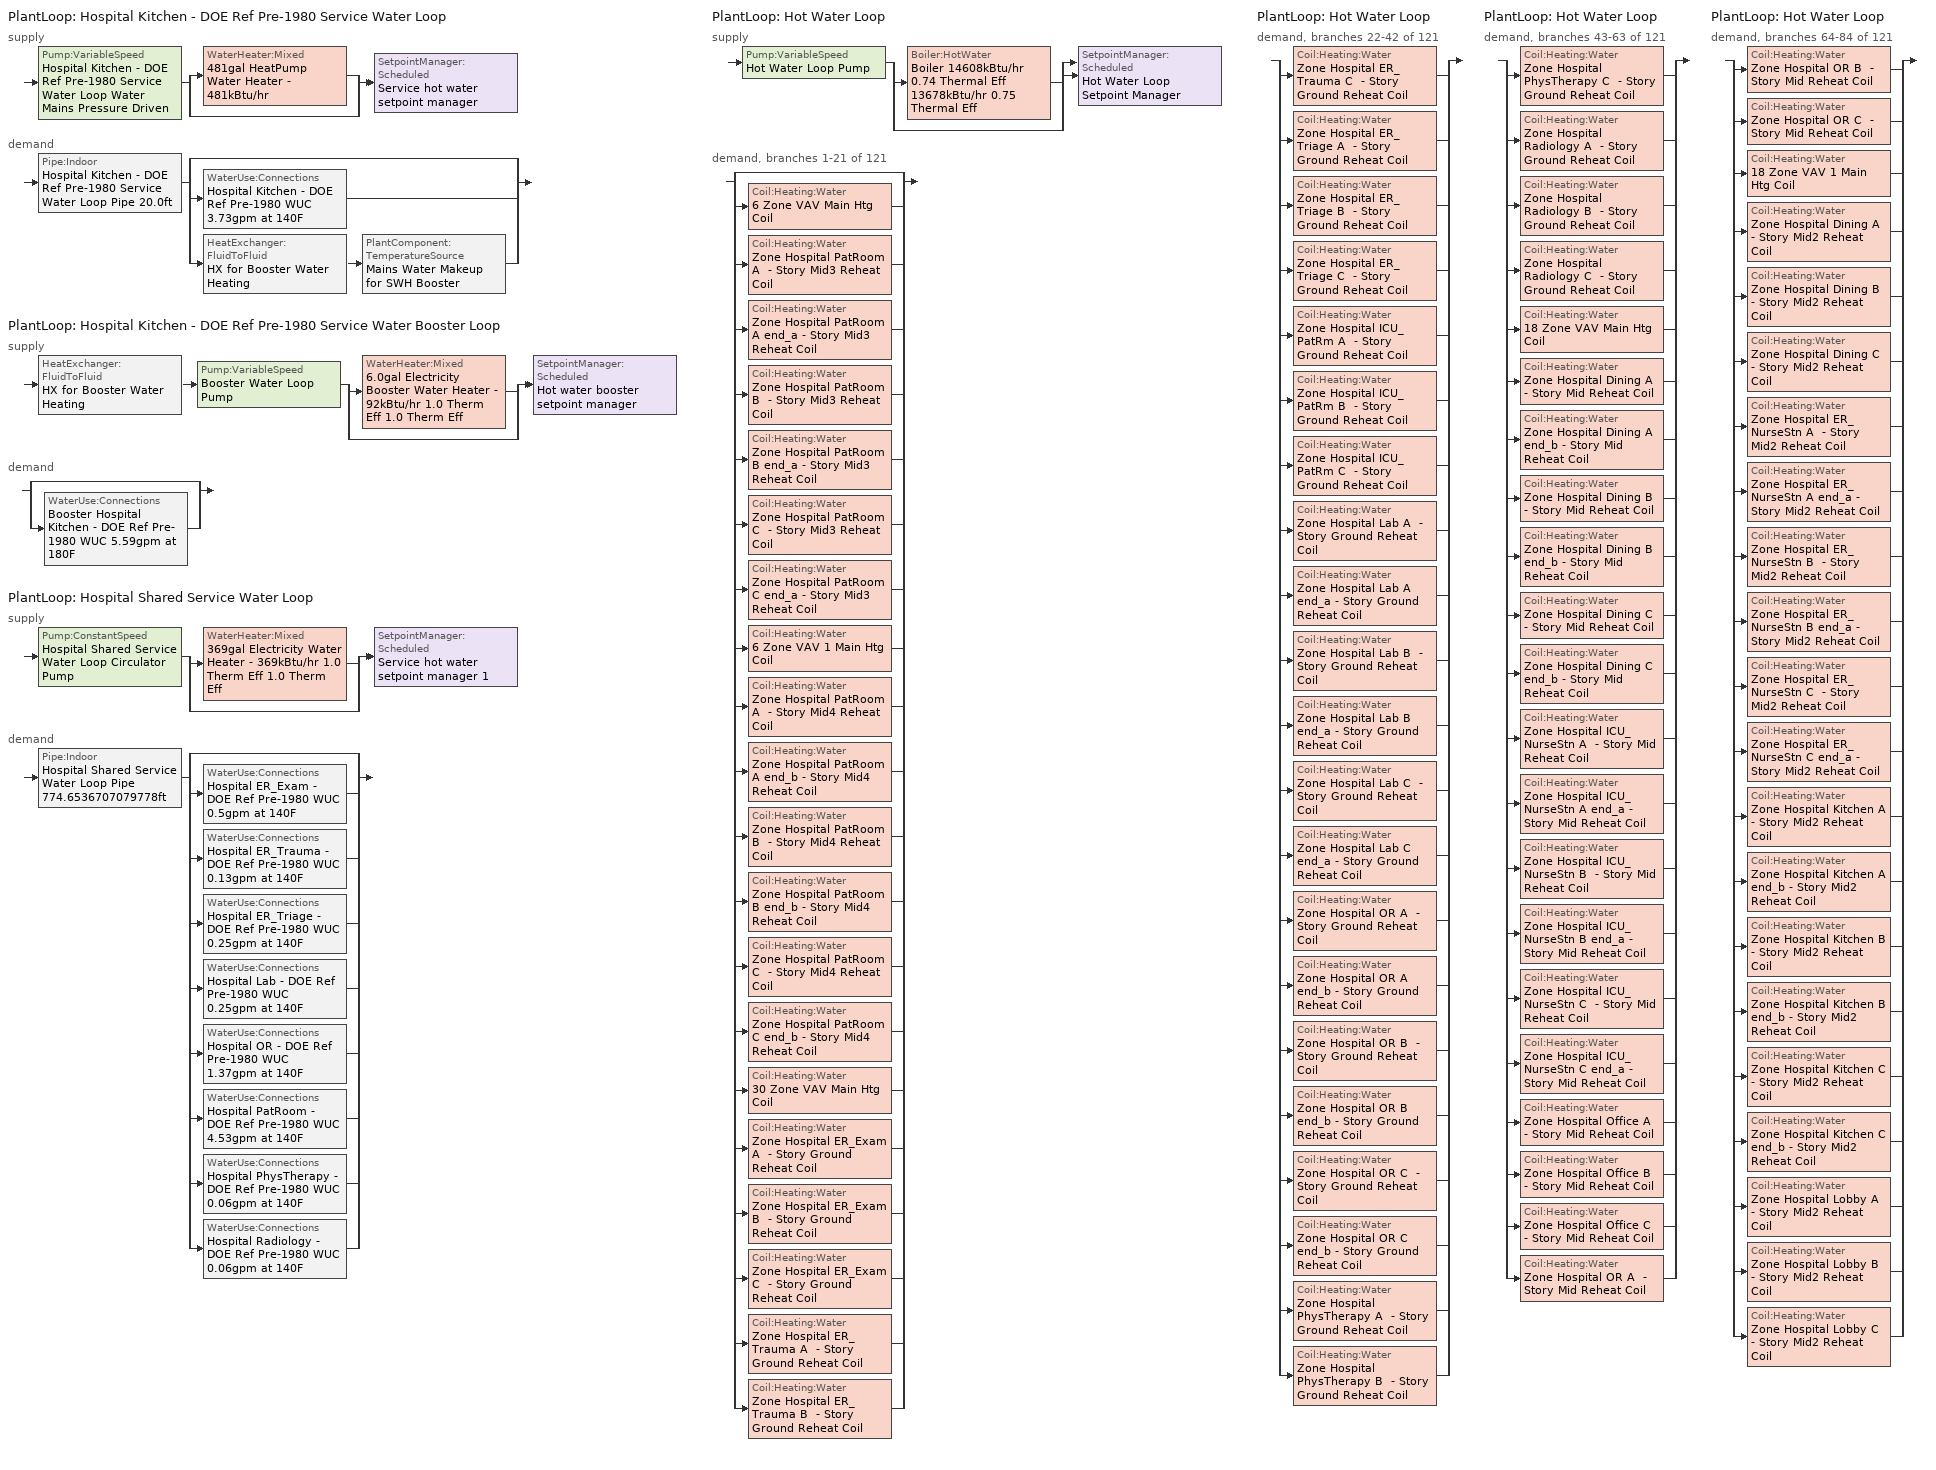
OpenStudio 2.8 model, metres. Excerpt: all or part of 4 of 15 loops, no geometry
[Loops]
PlantLoop 'Hospital Kitchen - DOE Ref Pre-1980 Service Water Loop'
 supply: Pump:VariableSpeed 'Hospital Kitchen - DOE Ref Pre-1980 Service Water Loop Water Mains Pressure Driven' > split
  | WaterHeater:Mixed '481gal HeatPump Water Heater - 481kBtu/hr'
  | bypass
  join > SetpointManager:Scheduled 'Service hot water setpoint manager'
 demand: Pipe:Indoor 'Hospital Kitchen - DOE Ref Pre-1980 Service Water Loop Pipe 20.0ft' > split
  | bypass
  | WaterUse:Connections 'Hospital Kitchen - DOE Ref Pre-1980 WUC 3.73gpm at 140F'
  | HeatExchanger:FluidToFluid 'HX for Booster Water Heating' > PlantComponent:TemperatureSource 'Mains Water Makeup for SWH Booster'
PlantLoop 'Hospital Kitchen - DOE Ref Pre-1980 Service Water Booster Loop'
 supply: HeatExchanger:FluidToFluid 'HX for Booster Water Heating' > Pump:VariableSpeed 'Booster Water Loop Pump' > split
  | WaterHeater:Mixed '6.0gal Electricity Booster Water Heater - 92kBtu/hr 1.0 Therm Eff 1.0 Therm Eff'
  | bypass
  join > SetpointManager:Scheduled 'Hot water booster setpoint manager'
 demand: split
  | bypass
  | WaterUse:Connections 'Booster Hospital Kitchen - DOE Ref Pre-1980 WUC 5.59gpm at 180F'
PlantLoop 'Hospital Shared Service Water Loop'
 supply: Pump:ConstantSpeed 'Hospital Shared Service Water Loop Circulator Pump' > split
  | WaterHeater:Mixed '369gal Electricity Water Heater - 369kBtu/hr 1.0 Therm Eff 1.0 Therm Eff'
  | bypass
  join > SetpointManager:Scheduled 'Service hot water setpoint manager 1'
 demand: Pipe:Indoor 'Hospital Shared Service Water Loop Pipe 774.6536707079778ft' > split
  | bypass
  | WaterUse:Connections 'Hospital ER_Exam - DOE Ref Pre-1980 WUC 0.5gpm at 140F'
  | WaterUse:Connections 'Hospital ER_Trauma - DOE Ref Pre-1980 WUC 0.13gpm at 140F'
  | WaterUse:Connections 'Hospital ER_Triage - DOE Ref Pre-1980 WUC 0.25gpm at 140F'
  | WaterUse:Connections 'Hospital Lab - DOE Ref Pre-1980 WUC 0.25gpm at 140F'
  | WaterUse:Connections 'Hospital OR - DOE Ref Pre-1980 WUC 1.37gpm at 140F'
  | WaterUse:Connections 'Hospital PatRoom - DOE Ref Pre-1980 WUC 4.53gpm at 140F'
  | WaterUse:Connections 'Hospital PhysTherapy - DOE Ref Pre-1980 WUC 0.06gpm at 140F'
  | WaterUse:Connections 'Hospital Radiology - DOE Ref Pre-1980 WUC 0.06gpm at 140F'
PlantLoop 'Hot Water Loop'
 supply: Pump:VariableSpeed 'Hot Water Loop Pump' > split
  | Boiler:HotWater 'Boiler 14608kBtu/hr 0.74 Thermal Eff 13678kBtu/hr 0.75 Thermal Eff'
  | bypass
  join > SetpointManager:Scheduled 'Hot Water Loop Setpoint Manager'
 demand, branches 1-21 of 121: split
  | bypass
  | Coil:Heating:Water '6 Zone VAV Main Htg Coil'
  | Coil:Heating:Water 'Zone Hospital PatRoom A  - Story Mid3 Reheat Coil'
  | Coil:Heating:Water 'Zone Hospital PatRoom A end_a - Story Mid3 Reheat Coil'
  | Coil:Heating:Water 'Zone Hospital PatRoom B  - Story Mid3 Reheat Coil'
  | Coil:Heating:Water 'Zone Hospital PatRoom B end_a - Story Mid3 Reheat Coil'
  | Coil:Heating:Water 'Zone Hospital PatRoom C  - Story Mid3 Reheat Coil'
  | Coil:Heating:Water 'Zone Hospital PatRoom C end_a - Story Mid3 Reheat Coil'
  | Coil:Heating:Water '6 Zone VAV 1 Main Htg Coil'
  | Coil:Heating:Water 'Zone Hospital PatRoom A  - Story Mid4 Reheat Coil'
  | Coil:Heating:Water 'Zone Hospital PatRoom A end_b - Story Mid4 Reheat Coil'
  | Coil:Heating:Water 'Zone Hospital PatRoom B  - Story Mid4 Reheat Coil'
  | Coil:Heating:Water 'Zone Hospital PatRoom B end_b - Story Mid4 Reheat Coil'
  | Coil:Heating:Water 'Zone Hospital PatRoom C  - Story Mid4 Reheat Coil'
  | Coil:Heating:Water 'Zone Hospital PatRoom C end_b - Story Mid4 Reheat Coil'
  | Coil:Heating:Water '30 Zone VAV Main Htg Coil'
  | Coil:Heating:Water 'Zone Hospital ER_Exam A  - Story Ground Reheat Coil'
  | Coil:Heating:Water 'Zone Hospital ER_Exam B  - Story Ground Reheat Coil'
  | Coil:Heating:Water 'Zone Hospital ER_Exam C  - Story Ground Reheat Coil'
  | Coil:Heating:Water 'Zone Hospital ER_Trauma A  - Story Ground Reheat Coil'
  | Coil:Heating:Water 'Zone Hospital ER_Trauma B  - Story Ground Reheat Coil'
PlantLoop 'Hot Water Loop'
 demand, branches 22-42 of 121: split
  | Coil:Heating:Water 'Zone Hospital ER_Trauma C  - Story Ground Reheat Coil'
  | Coil:Heating:Water 'Zone Hospital ER_Triage A  - Story Ground Reheat Coil'
  | Coil:Heating:Water 'Zone Hospital ER_Triage B  - Story Ground Reheat Coil'
  | Coil:Heating:Water 'Zone Hospital ER_Triage C  - Story Ground Reheat Coil'
  | Coil:Heating:Water 'Zone Hospital ICU_PatRm A  - Story Ground Reheat Coil'
  | Coil:Heating:Water 'Zone Hospital ICU_PatRm B  - Story Ground Reheat Coil'
  | Coil:Heating:Water 'Zone Hospital ICU_PatRm C  - Story Ground Reheat Coil'
  | Coil:Heating:Water 'Zone Hospital Lab A  - Story Ground Reheat Coil'
  | Coil:Heating:Water 'Zone Hospital Lab A end_a - Story Ground Reheat Coil'
  | Coil:Heating:Water 'Zone Hospital Lab B  - Story Ground Reheat Coil'
  | Coil:Heating:Water 'Zone Hospital Lab B end_a - Story Ground Reheat Coil'
  | Coil:Heating:Water 'Zone Hospital Lab C  - Story Ground Reheat Coil'
  | Coil:Heating:Water 'Zone Hospital Lab C end_a - Story Ground Reheat Coil'
  | Coil:Heating:Water 'Zone Hospital OR A  - Story Ground Reheat Coil'
  | Coil:Heating:Water 'Zone Hospital OR A end_b - Story Ground Reheat Coil'
  | Coil:Heating:Water 'Zone Hospital OR B  - Story Ground Reheat Coil'
  | Coil:Heating:Water 'Zone Hospital OR B end_b - Story Ground Reheat Coil'
  | Coil:Heating:Water 'Zone Hospital OR C  - Story Ground Reheat Coil'
  | Coil:Heating:Water 'Zone Hospital OR C end_b - Story Ground Reheat Coil'
  | Coil:Heating:Water 'Zone Hospital PhysTherapy A  - Story Ground Reheat Coil'
  | Coil:Heating:Water 'Zone Hospital PhysTherapy B  - Story Ground Reheat Coil'
PlantLoop 'Hot Water Loop'
 demand, branches 43-63 of 121: split
  | Coil:Heating:Water 'Zone Hospital PhysTherapy C  - Story Ground Reheat Coil'
  | Coil:Heating:Water 'Zone Hospital Radiology A  - Story Ground Reheat Coil'
  | Coil:Heating:Water 'Zone Hospital Radiology B  - Story Ground Reheat Coil'
  | Coil:Heating:Water 'Zone Hospital Radiology C  - Story Ground Reheat Coil'
  | Coil:Heating:Water '18 Zone VAV Main Htg Coil'
  | Coil:Heating:Water 'Zone Hospital Dining A  - Story Mid Reheat Coil'
  | Coil:Heating:Water 'Zone Hospital Dining A end_b - Story Mid Reheat Coil'
  | Coil:Heating:Water 'Zone Hospital Dining B  - Story Mid Reheat Coil'
  | Coil:Heating:Water 'Zone Hospital Dining B end_b - Story Mid Reheat Coil'
  | Coil:Heating:Water 'Zone Hospital Dining C  - Story Mid Reheat Coil'
  | Coil:Heating:Water 'Zone Hospital Dining C end_b - Story Mid Reheat Coil'
  | Coil:Heating:Water 'Zone Hospital ICU_NurseStn A  - Story Mid Reheat Coil'
  | Coil:Heating:Water 'Zone Hospital ICU_NurseStn A end_a - Story Mid Reheat Coil'
  | Coil:Heating:Water 'Zone Hospital ICU_NurseStn B  - Story Mid Reheat Coil'
  | Coil:Heating:Water 'Zone Hospital ICU_NurseStn B end_a - Story Mid Reheat Coil'
  | Coil:Heating:Water 'Zone Hospital ICU_NurseStn C  - Story Mid Reheat Coil'
  | Coil:Heating:Water 'Zone Hospital ICU_NurseStn C end_a - Story Mid Reheat Coil'
  | Coil:Heating:Water 'Zone Hospital Office A  - Story Mid Reheat Coil'
  | Coil:Heating:Water 'Zone Hospital Office B  - Story Mid Reheat Coil'
  | Coil:Heating:Water 'Zone Hospital Office C  - Story Mid Reheat Coil'
  | Coil:Heating:Water 'Zone Hospital OR A  - Story Mid Reheat Coil'
PlantLoop 'Hot Water Loop'
 demand, branches 64-84 of 121: split
  | Coil:Heating:Water 'Zone Hospital OR B  - Story Mid Reheat Coil'
  | Coil:Heating:Water 'Zone Hospital OR C  - Story Mid Reheat Coil'
  | Coil:Heating:Water '18 Zone VAV 1 Main Htg Coil'
  | Coil:Heating:Water 'Zone Hospital Dining A  - Story Mid2 Reheat Coil'
  | Coil:Heating:Water 'Zone Hospital Dining B  - Story Mid2 Reheat Coil'
  | Coil:Heating:Water 'Zone Hospital Dining C  - Story Mid2 Reheat Coil'
  | Coil:Heating:Water 'Zone Hospital ER_NurseStn A  - Story Mid2 Reheat Coil'
  | Coil:Heating:Water 'Zone Hospital ER_NurseStn A end_a - Story Mid2 Reheat Coil'
  | Coil:Heating:Water 'Zone Hospital ER_NurseStn B  - Story Mid2 Reheat Coil'
  | Coil:Heating:Water 'Zone Hospital ER_NurseStn B end_a - Story Mid2 Reheat Coil'
  | Coil:Heating:Water 'Zone Hospital ER_NurseStn C  - Story Mid2 Reheat Coil'
  | Coil:Heating:Water 'Zone Hospital ER_NurseStn C end_a - Story Mid2 Reheat Coil'
  | Coil:Heating:Water 'Zone Hospital Kitchen A  - Story Mid2 Reheat Coil'
  | Coil:Heating:Water 'Zone Hospital Kitchen A end_b - Story Mid2 Reheat Coil'
  | Coil:Heating:Water 'Zone Hospital Kitchen B  - Story Mid2 Reheat Coil'
  | Coil:Heating:Water 'Zone Hospital Kitchen B end_b - Story Mid2 Reheat Coil'
  | Coil:Heating:Water 'Zone Hospital Kitchen C  - Story Mid2 Reheat Coil'
  | Coil:Heating:Water 'Zone Hospital Kitchen C end_b - Story Mid2 Reheat Coil'
  | Coil:Heating:Water 'Zone Hospital Lobby A  - Story Mid2 Reheat Coil'
  | Coil:Heating:Water 'Zone Hospital Lobby B  - Story Mid2 Reheat Coil'
  | Coil:Heating:Water 'Zone Hospital Lobby C  - Story Mid2 Reheat Coil'
[Construction]
Uninsulated copper pipe 0.75in type L: Copper pipe 0.75in type L
Uninsulated copper pipe 0.75in type L 1: Copper pipe 0.75in type L 1
[Material] Roughness=Smooth; Thickness {m}=0.001143; Conductivity {W/m-K}=386; Density {kg/m3}=8906.27; Specific Heat {J/kg-K}=385.1856; Thermal Absorptance=0.9; Solar Absorptance=0.7; Visible Absorptance=0.7
Copper pipe 0.75in type L; Copper pipe 0.75in type L 1
[WaterUse:Connections]
Name | Water Use Equipment Name 1
Hospital ER_Exam - DOE Ref Pre-1980 WUC 0.5gpm at 140F | Hospital ER_Exam - DOE Ref Pre-1980 Service Water Use 0.5gpm at 140F
Hospital ER_Trauma - DOE Ref Pre-1980 WUC 0.13gpm at 140F | Hospital ER_Trauma - DOE Ref Pre-1980 Service Water Use 0.13gpm at 140F
Hospital ER_Triage - DOE Ref Pre-1980 WUC 0.25gpm at 140F | Hospital ER_Triage - DOE Ref Pre-1980 Service Water Use 0.25gpm at 140F
Booster Hospital Kitchen - DOE Ref Pre-1980 WUC 5.59gpm at 180F | Booster Hospital Kitchen - DOE Ref Pre-1980 Service Water Use 5.59gpm at 180F
Hospital Kitchen - DOE Ref Pre-1980 WUC 3.73gpm at 140F | Hospital Kitchen - DOE Ref Pre-1980 Service Water Use 3.73gpm at 140F
Hospital Lab - DOE Ref Pre-1980 WUC 0.25gpm at 140F | Hospital Lab - DOE Ref Pre-1980 Service Water Use 0.25gpm at 140F
Hospital OR - DOE Ref Pre-1980 WUC 1.37gpm at 140F | Hospital OR - DOE Ref Pre-1980 Service Water Use 1.37gpm at 140F
Hospital PatRoom - DOE Ref Pre-1980 WUC 4.53gpm at 140F | Hospital PatRoom - DOE Ref Pre-1980 Service Water Use 4.53gpm at 140F
Hospital PhysTherapy - DOE Ref Pre-1980 WUC 0.06gpm at 140F | Hospital PhysTherapy - DOE Ref Pre-1980 Service Water Use 0.06gpm at 140F
Hospital Radiology - DOE Ref Pre-1980 WUC 0.06gpm at 140F | Hospital Radiology - DOE Ref Pre-1980 Service Water Use 0.06gpm at 140F
[WaterUse:Equipment:Definition] Sensible Fraction Schedule=Fraction Sensible - 0.2; Latent Fraction Schedule=Fraction Latent - 0.05
Name | Peak Flow Rate {m3/s} | Target Temperature Schedule
Hospital ER_Exam - DOE Ref Pre-1980 Service Water Use Def 0.5gpm | 3.12309e-05 | Mixed Water At Faucet Temp - 140F
Hospital ER_Trauma - DOE Ref Pre-1980 Service Water Use Def 0.13gpm | 7.88659e-06 | Mixed Water At Faucet Temp - 140F 1
Hospital ER_Triage - DOE Ref Pre-1980 Service Water Use Def 0.25gpm | 1.57732e-05 | Mixed Water At Faucet Temp - 140F 2
Booster Hospital Kitchen - DOE Ref Pre-1980 Service Water Use Def 5.59gpm | 0.000352625 | Mixed Water At Faucet Temp - 180F
Hospital Kitchen - DOE Ref Pre-1980 Service Water Use Def 3.73gpm | 0.000235083 | Mixed Water At Faucet Temp - 140F 3
Hospital Lab - DOE Ref Pre-1980 Service Water Use Def 0.25gpm | 1.56736e-05 | Mixed Water At Faucet Temp - 140F 4
Hospital OR - DOE Ref Pre-1980 Service Water Use Def 1.37gpm | 8.61216e-05 | Mixed Water At Faucet Temp - 140F 5
Hospital PatRoom - DOE Ref Pre-1980 Service Water Use Def 4.53gpm | 0.000285607 | Mixed Water At Faucet Temp - 140F 6
Hospital PhysTherapy - DOE Ref Pre-1980 Service Water Use Def 0.06gpm | 3.88952e-06 | Mixed Water At Faucet Temp - 140F 7
Hospital Radiology - DOE Ref Pre-1980 Service Water Use Def 0.06gpm | 3.91175e-06 | Mixed Water At Faucet Temp - 140F 8
[WaterUse:Equipment]
Name | Water Use Equipment Definition | Flow Rate Fraction Schedule
Hospital ER_Exam - DOE Ref Pre-1980 Service Water Use 0.5gpm at 140F | Hospital ER_Exam - DOE Ref Pre-1980 Service Water Use Def 0.5gpm | Hospital BLDG_SWH_EXTD_SCH
Hospital ER_Trauma - DOE Ref Pre-1980 Service Water Use 0.13gpm at 140F | Hospital ER_Trauma - DOE Ref Pre-1980 Service Water Use Def 0.13gpm | Hospital BLDG_SWH_EXTD_SCH
Hospital ER_Triage - DOE Ref Pre-1980 Service Water Use 0.25gpm at 140F | Hospital ER_Triage - DOE Ref Pre-1980 Service Water Use Def 0.25gpm | Hospital BLDG_SWH_EXTD_SCH
Booster Hospital Kitchen - DOE Ref Pre-1980 Service Water Use 5.59gpm at 180F | Booster Hospital Kitchen - DOE Ref Pre-1980 Service Water Use Def 5.59gpm | Hospital BLDG_SWH_EXTD_SCH
Hospital Kitchen - DOE Ref Pre-1980 Service Water Use 3.73gpm at 140F | Hospital Kitchen - DOE Ref Pre-1980 Service Water Use Def 3.73gpm | Hospital BLDG_SWH_EXTD_SCH
Hospital Lab - DOE Ref Pre-1980 Service Water Use 0.25gpm at 140F | Hospital Lab - DOE Ref Pre-1980 Service Water Use Def 0.25gpm | Hospital BLDG_SWH_SCH
Hospital OR - DOE Ref Pre-1980 Service Water Use 1.37gpm at 140F | Hospital OR - DOE Ref Pre-1980 Service Water Use Def 1.37gpm | Hospital BLDG_SWH_SCH
Hospital PatRoom - DOE Ref Pre-1980 Service Water Use 4.53gpm at 140F | Hospital PatRoom - DOE Ref Pre-1980 Service Water Use Def 4.53gpm | Hospital BLDG_SWH_EXTD_SCH
Hospital PhysTherapy - DOE Ref Pre-1980 Service Water Use 0.06gpm at 140F | Hospital PhysTherapy - DOE Ref Pre-1980 Service Water Use Def 0.06gpm | Hospital BLDG_SWH_SCH
Hospital Radiology - DOE Ref Pre-1980 Service Water Use 0.06gpm at 140F | Hospital Radiology - DOE Ref Pre-1980 Service Water Use Def 0.06gpm | Hospital BLDG_SWH_EXTD_SCH
[PlantLoop] Glycol Concentration=0; Plant Loop Volume {m3}=Autocalculate; Load Distribution Scheme=Optimal
Hospital Kitchen - DOE Ref Pre-1980 Service Water Loop; Hospital Shared Service Water Loop: Maximum Loop Temperature {C}=60; Minimum Loop Temperature {C}=10
Hospital Kitchen - DOE Ref Pre-1980 Service Water Booster Loop: 
Hot Water Loop: Minimum Loop Temperature {C}=10; Fluid Type=Water
[Sizing:Plant] Loop Type=Heating; Sizing Option=NonCoincident; Zone Timesteps in Averaging Window=1; Coincident Sizing Factor Mode=None
Name | Design Loop Exit Temperature {C} | Loop Design Temperature Difference {deltaC}
Hospital Kitchen - DOE Ref Pre-1980 Service Water Loop; Hospital Shared Service Water Loop | 60 | 5
Hospital Kitchen - DOE Ref Pre-1980 Service Water Booster Loop | 82.2222 | 5
Hot Water Loop | 82.2222 | 11.1111
[SetpointManager:Scheduled] Control Variable=Temperature
Name | Schedule | Setpoint Node or NodeList
Service hot water setpoint manager | Service Water Loop Temp - 140F | Hospital Kitchen - DOE Ref Pre-1980 Service Water Loop Supply Outlet Node
Hot water booster setpoint manager | Service Water Booster Temp - 180.00000000000006F | Hospital Kitchen - DOE Ref Pre-1980 Service Water Booster Loop Supply Outlet Node
Service hot water setpoint manager 1 | Service Water Loop Temp - 140F 1 | Hospital Shared Service Water Loop Supply Outlet Node
Hot Water Loop Setpoint Manager | Hot Water Loop Temp - 180F | Hot Water Loop Supply Outlet Node
[Pump:VariableSpeed] Skin Loss Radiative Fraction=0.5; Design Power Sizing Method=PowerPerFlowPerPressure; Design Electric Power per Unit Flow Rate {W/(m3/s)}=348701.1; Design Shaft Power per Unit Flow Rate per Unit Head {W-s/m3-Pa}=1.28205; Design Minimum Flow Rate Fraction=0
Name | Rated Pump Head {Pa} | Motor Efficiency | Pump Control Type | Rated Power Consumption {W} | Minimum Flow Rate {m3/s}
Hospital Kitchen - DOE Ref Pre-1980 Service Water Loop Water Mains Pressure Driven | 0.001 | 0.825 | Continuous
Booster Water Loop Pump | 0 | 1 | Continuous | 0 | 0
Hot Water Loop Pump | 179344 | 0.924 | Intermittent
[WaterHeater:Mixed] Deadband Temperature Difference {deltaC}=2; Heater Control Type=Cycle; Heater Fuel Type=Electricity; Heater Thermal Efficiency=1; Off Cycle Parasitic Fuel Consumption Rate {W}=0; Off Cycle Parasitic Fuel Type=Electricity; On Cycle Parasitic Fuel Consumption Rate {W}=0; On Cycle Parasitic Fuel Type=Electricity; Ambient Temperature Indicator=Schedule; Use Side Effectiveness=1; Source Side Effectiveness=1; Use Side Design Flow Rate {m3/s}=autosize; Source Side Design Flow Rate {m3/s}=autosize; Indirect Water Heating Recovery Time {hr}=1.5; Source Side Flow Control Mode=IndirectHeatPrimarySetpoint
Name | Tank Volume {m3} | Setpoint Temperature Schedule | Maximum Temperature Limit {C} | Heater Maximum Capacity {W} | Part Load Factor Curve | Off Cycle Parasitic Heat Fraction to Tank | Ambient Temperature Schedule | Off Cycle Loss Coefficient to Ambient Temperature {W/K} | On Cycle Loss Coefficient to Ambient Temperature {W/K} | On Cycle Parasitic Heat Fraction to Tank
481gal HeatPump Water Heater - 481kBtu/hr | 1.82166 | Service Water Loop Temp - 140F | 60 | 141035 | HPWH_COP_2.8 | 0.8 | Water Heater Ambient Temp Schedule - 70f | 1.053 | 1.053
6.0gal Electricity Booster Water Heater - 92kBtu/hr 1.0 Therm Eff 1.0 Therm Eff | 0.0227125 | Service Water Booster Temp - 180.00000000000006F | 82.2222 | 27078.8 |  | 0 | Water Heater Ambient Temp Schedule - 70.0 | 1.59362 | 1.59362 | 0
369gal Electricity Water Heater - 369kBtu/hr 1.0 Therm Eff 1.0 Therm Eff | 1.39511 | Service Water Loop Temp - 140F 1 | 60 | 108011 |  | 0 | Water Heater Ambient Temp Schedule - 70f 1 | 5.21437 | 5.21437 | 0
[Pipe:Indoor] Environment Type=Schedule; Pipe Inside Diameter {m}=0.019939
Name | Construction | Ambient Temperature Schedule | Ambient Air Velocity Schedule | Pipe Length {m}
Hospital Kitchen - DOE Ref Pre-1980 Service Water Loop Pipe 20.0ft | Uninsulated copper pipe 0.75in type L | Hospital Kitchen - DOE Ref Pre-1980 Service Water Loop Piping Air Temp - 70F | Hospital Kitchen - DOE Ref Pre-1980 Service Water Loop Piping Air Velocity - 0.67mph | 6.096
Hospital Shared Service Water Loop Pipe 774.6536707079778ft | Uninsulated copper pipe 0.75in type L 1 | Hospital Shared Service Water Loop Piping Air Temp - 70F | Hospital Shared Service Water Loop Piping Air Velocity - 0.67mph | 236.114
[HeatExchanger:FluidToFluid]
HX for Booster Water Heating: Loop Demand Side Design Flow Rate {m3/s}=autosize; Loop Supply Side Design Flow Rate {m3/s}=autosize; Heat Exchange Model Type=Ideal; Heat Exchanger U-Factor Times Area Value {W/K}=autosize; Control Type=UncontrolledOn; Minimum Temperature Difference to Activate Heat Exchanger {deltaC}=0.01; Heat Transfer Metering End Use Type=LoopToLoop; Component Override Cooling Control Temperature Mode=Loop; Sizing Factor=1; Operation Minimum Temperature Limit {C}=0; Operation Maximum Temperature Limit {C}=100
[PlantComponent:TemperatureSource]
Mains Water Makeup for SWH Booster: Design Volume Flow Rate {m3/s}=autosize; Temperature Specification Type=Scheduled; Source Temperature {C}=8; Source Temperature Schedule=Mains Water Temperature
[EnergyManagementSystem:Program]
SYS6ZoneVAV1OptimumStartProg0: IF DaylightSavings==0 && DayOfWeek>1 && Hour==5 && OAT_5<23.9 && OAT_5>1.7; SET SYS6ZoneVAV1ClgSch0 = 29.4; SET SYS6ZoneVAV1HtgSch0 = 15.6; ELSEIF DaylightSavings==0 && DayOfWeek==1 && Hour==7 && OAT_5<23.9 && OAT_5>1.7; SET SYS6ZoneVAV1ClgSch0 = 29.4; SET SYS6ZoneVAV1HtgSch0 = 15.6; ELSEIF DaylightSavings==1 && DayOfWeek>1 && Hour==4 && OAT_5<23.9 && OAT_5>1.7; SET SYS6ZoneVAV1ClgSch0 = 29.4; SET SYS6ZoneVAV1HtgSch0 = 15.6; ELSEIF DaylightSavings==1 && DayOfWeek==1 && Hour==6 && OAT_5<23.9 && OAT_5>1.7; SET SYS6ZoneVAV1ClgSch0 = 29.4; SET SYS6ZoneVAV1HtgSch0 = 15.6; ELSE; SET SYS6ZoneVAV1ClgSch0 = NULL; SET SYS6ZoneVAV1HtgSch0 = NULL; ENDIF
SYS6ZoneVAV2OptimumStartProg0: IF DaylightSavings==0 && DayOfWeek>1 && Hour==5 && OAT_6<23.9 && OAT_6>1.7; SET SYS6ZoneVAV2ClgSch0 = 29.4; SET SYS6ZoneVAV2HtgSch0 = 15.6; ELSEIF DaylightSavings==0 && DayOfWeek==1 && Hour==7 && OAT_6<23.9 && OAT_6>1.7; SET SYS6ZoneVAV2ClgSch0 = 29.4; SET SYS6ZoneVAV2HtgSch0 = 15.6; ELSEIF DaylightSavings==1 && DayOfWeek>1 && Hour==4 && OAT_6<23.9 && OAT_6>1.7; SET SYS6ZoneVAV2ClgSch0 = 29.4; SET SYS6ZoneVAV2HtgSch0 = 15.6; ELSEIF DaylightSavings==1 && DayOfWeek==1 && Hour==6 && OAT_6<23.9 && OAT_6>1.7; SET SYS6ZoneVAV2ClgSch0 = 29.4; SET SYS6ZoneVAV2HtgSch0 = 15.6; ELSE; SET SYS6ZoneVAV2ClgSch0 = NULL; SET SYS6ZoneVAV2HtgSch0 = NULL; ENDIF
SYS6ZoneVAV3OptimumStartProg0: IF DaylightSavings==0 && DayOfWeek>1 && Hour==5 && OAT_7<23.9 && OAT_7>1.7; SET SYS6ZoneVAV3ClgSch0 = 29.4; SET SYS6ZoneVAV3HtgSch0 = 15.6; ELSEIF DaylightSavings==0 && DayOfWeek==1 && Hour==7 && OAT_7<23.9 && OAT_7>1.7; SET SYS6ZoneVAV3ClgSch0 = 29.4; SET SYS6ZoneVAV3HtgSch0 = 15.6; ELSEIF DaylightSavings==1 && DayOfWeek>1 && Hour==4 && OAT_7<23.9 && OAT_7>1.7; SET SYS6ZoneVAV3ClgSch0 = 29.4; SET SYS6ZoneVAV3HtgSch0 = 15.6; ELSEIF DaylightSavings==1 && DayOfWeek==1 && Hour==6 && OAT_7<23.9 && OAT_7>1.7; SET SYS6ZoneVAV3ClgSch0 = 29.4; SET SYS6ZoneVAV3HtgSch0 = 15.6; ELSE; SET SYS6ZoneVAV3ClgSch0 = NULL; SET SYS6ZoneVAV3HtgSch0 = NULL; ENDIF
[Pump:ConstantSpeed]
Hospital Shared Service Water Loop Circulator Pump: Rated Flow Rate {m3/s}=autosize; Rated Pump Head {Pa}=29890.7; Rated Power Consumption {W}=autosize; Motor Efficiency=0.825; Fraction of Motor Inefficiencies to Fluid Stream=0; Pump Control Type=Intermittent; Design Power Sizing Method=PowerPerFlowPerPressure; Design Electric Power per Unit Flow Rate {W/(m3/s)}=348701.1; Design Shaft Power per Unit Flow Rate per Unit Head {W-s/m3-Pa}=1.28205
[Boiler:HotWater]
Boiler 14608kBtu/hr 0.74 Thermal Eff 13678kBtu/hr 0.75 Thermal Eff: Fuel Type=NaturalGas; Nominal Thermal Efficiency=0.75; Efficiency Curve Temperature Evaluation Variable=LeavingBoiler; Normalized Boiler Efficiency Curve=Boiler with No Minimum Turndown; Design Water Outlet Temperature {C}=82.2222; Minimum Part Load Ratio=0; Maximum Part Load Ratio=1.2; Optimum Part Load Ratio=1; Water Outlet Upper Temperature Limit {C}=95; Boiler Flow Mode=LeavingSetpointModulated; Parasitic Electric Load {W}=0; Sizing Factor=1
[Coil:Heating:Water] Availability Schedule=Always On Discrete; Rated Inlet Water Temperature {C}=82.2222; Rated Outlet Water Temperature {C}=71.1111
Name | Rated Inlet Air Temperature {C} | Rated Outlet Air Temperature {C}
6 Zone VAV Main Htg Coil; 6 Zone VAV 1 Main Htg Coil; 30 Zone VAV Main Htg Coil; 18 Zone VAV Main Htg Coil; 18 Zone VAV 1 Main Htg Coil | 7.22222 | 12.7778
Zone Hospital PatRoom A  - Story Mid3 Reheat Coil; Zone Hospital PatRoom A end_a - Story Mid3 Reheat Coil; Zone Hospital PatRoom B  - Story Mid3 Reheat Coil; Zone Hospital PatRoom B end_a - Story Mid3 Reheat Coil; Zone Hospital PatRoom C  - Story Mid3 Reheat Coil; Zone Hospital PatRoom C end_a - Story Mid3 Reheat Coil; Zone Hospital PatRoom A  - Story Mid4 Reheat Coil; Zone Hospital PatRoom A end_b - Story Mid4 Reheat Coil; Zone Hospital PatRoom B  - Story Mid4 Reheat Coil; Zone Hospital PatRoom B end_b - Story Mid4 Reheat Coil; Zone Hospital PatRoom C  - Story Mid4 Reheat Coil; Zone Hospital PatRoom C end_b - Story Mid4 Reheat Coil; Zone Hospital ER_Exam A  - Story Ground Reheat Coil; Zone Hospital ER_Exam B  - Story Ground Reheat Coil; Zone Hospital ER_Exam C  - Story Ground Reheat Coil; Zone Hospital ER_Trauma A  - Story Ground Reheat Coil; Zone Hospital ER_Trauma B  - Story Ground Reheat Coil; Zone Hospital ER_Trauma C  - Story Ground Reheat Coil; Zone Hospital ER_Triage A  - Story Ground Reheat Coil; Zone Hospital ER_Triage B  - Story Ground Reheat Coil; Zone Hospital ER_Triage C  - Story Ground Reheat Coil; Zone Hospital ICU_PatRm A  - Story Ground Reheat Coil; Zone Hospital ICU_PatRm B  - Story Ground Reheat Coil; Zone Hospital ICU_PatRm C  - Story Ground Reheat Coil; Zone Hospital Lab A  - Story Ground Reheat Coil; Zone Hospital Lab A end_a - Story Ground Reheat Coil; Zone Hospital Lab B  - Story Ground Reheat Coil; Zone Hospital Lab B end_a - Story Ground Reheat Coil; Zone Hospital Lab C  - Story Ground Reheat Coil; Zone Hospital Lab C end_a - Story Ground Reheat Coil; Zone Hospital OR A  - Story Ground Reheat Coil; Zone Hospital OR A end_b - Story Ground Reheat Coil; Zone Hospital OR B  - Story Ground Reheat Coil; Zone Hospital OR B end_b - Story Ground Reheat Coil; Zone Hospital OR C  - Story Ground Reheat Coil; Zone Hospital OR C end_b - Story Ground Reheat Coil; Zone Hospital PhysTherapy A  - Story Ground Reheat Coil; Zone Hospital PhysTherapy B  - Story Ground Reheat Coil; Zone Hospital PhysTherapy C  - Story Ground Reheat Coil; Zone Hospital Radiology A  - Story Ground Reheat Coil; Zone Hospital Radiology B  - Story Ground Reheat Coil; Zone Hospital Radiology C  - Story Ground Reheat Coil; Zone Hospital Dining A  - Story Mid Reheat Coil; Zone Hospital Dining A end_b - Story Mid Reheat Coil; Zone Hospital Dining B  - Story Mid Reheat Coil; Zone Hospital Dining B end_b - Story Mid Reheat Coil; Zone Hospital Dining C  - Story Mid Reheat Coil; Zone Hospital Dining C end_b - Story Mid Reheat Coil; Zone Hospital ICU_NurseStn A  - Story Mid Reheat Coil; Zone Hospital ICU_NurseStn A end_a - Story Mid Reheat Coil; Zone Hospital ICU_NurseStn B  - Story Mid Reheat Coil; Zone Hospital ICU_NurseStn B end_a - Story Mid Reheat Coil; Zone Hospital ICU_NurseStn C  - Story Mid Reheat Coil; Zone Hospital ICU_NurseStn C end_a - Story Mid Reheat Coil; Zone Hospital Office A  - Story Mid Reheat Coil; Zone Hospital Office B  - Story Mid Reheat Coil; Zone Hospital Office C  - Story Mid Reheat Coil; Zone Hospital OR A  - Story Mid Reheat Coil; Zone Hospital OR B  - Story Mid Reheat Coil; Zone Hospital OR C  - Story Mid Reheat Coil; Zone Hospital Dining A  - Story Mid2 Reheat Coil; Zone Hospital Dining B  - Story Mid2 Reheat Coil; Zone Hospital Dining C  - Story Mid2 Reheat Coil; Zone Hospital ER_NurseStn A  - Story Mid2 Reheat Coil; Zone Hospital ER_NurseStn A end_a - Story Mid2 Reheat Coil; Zone Hospital ER_NurseStn B  - Story Mid2 Reheat Coil; Zone Hospital ER_NurseStn B end_a - Story Mid2 Reheat Coil; Zone Hospital ER_NurseStn C  - Story Mid2 Reheat Coil; Zone Hospital ER_NurseStn C end_a - Story Mid2 Reheat Coil; Zone Hospital Kitchen A  - Story Mid2 Reheat Coil; Zone Hospital Kitchen A end_b - Story Mid2 Reheat Coil; Zone Hospital Kitchen B  - Story Mid2 Reheat Coil; Zone Hospital Kitchen B end_b - Story Mid2 Reheat Coil; Zone Hospital Kitchen C  - Story Mid2 Reheat Coil; Zone Hospital Kitchen C end_b - Story Mid2 Reheat Coil; Zone Hospital Lobby A  - Story Mid2 Reheat Coil; Zone Hospital Lobby B  - Story Mid2 Reheat Coil; Zone Hospital Lobby C  - Story Mid2 Reheat Coil | 12.7778 | 40
[Controller:WaterCoil] Action=Normal; Controller Convergence Tolerance {deltaC}=0.0001; Minimum Actuated Flow {m3/s}=0
Name | Water Coil
6 Zone VAV Main Htg Coil Controller | 6 Zone VAV Main Htg Coil
Zone Hospital PatRoom A  - Story Mid3 Reheat Coil Controller | Zone Hospital PatRoom A  - Story Mid3 Reheat Coil
Zone Hospital PatRoom A end_a - Story Mid3 Reheat Coil Controller | Zone Hospital PatRoom A end_a - Story Mid3 Reheat Coil
Zone Hospital PatRoom B  - Story Mid3 Reheat Coil Controller | Zone Hospital PatRoom B  - Story Mid3 Reheat Coil
Zone Hospital PatRoom B end_a - Story Mid3 Reheat Coil Controller | Zone Hospital PatRoom B end_a - Story Mid3 Reheat Coil
Zone Hospital PatRoom C  - Story Mid3 Reheat Coil Controller | Zone Hospital PatRoom C  - Story Mid3 Reheat Coil
Zone Hospital PatRoom C end_a - Story Mid3 Reheat Coil Controller | Zone Hospital PatRoom C end_a - Story Mid3 Reheat Coil
6 Zone VAV 1 Main Htg Coil Controller | 6 Zone VAV 1 Main Htg Coil
Zone Hospital PatRoom A  - Story Mid4 Reheat Coil Controller | Zone Hospital PatRoom A  - Story Mid4 Reheat Coil
Zone Hospital PatRoom A end_b - Story Mid4 Reheat Coil Controller | Zone Hospital PatRoom A end_b - Story Mid4 Reheat Coil
Zone Hospital PatRoom B  - Story Mid4 Reheat Coil Controller | Zone Hospital PatRoom B  - Story Mid4 Reheat Coil
Zone Hospital PatRoom B end_b - Story Mid4 Reheat Coil Controller | Zone Hospital PatRoom B end_b - Story Mid4 Reheat Coil
Zone Hospital PatRoom C  - Story Mid4 Reheat Coil Controller | Zone Hospital PatRoom C  - Story Mid4 Reheat Coil
Zone Hospital PatRoom C end_b - Story Mid4 Reheat Coil Controller | Zone Hospital PatRoom C end_b - Story Mid4 Reheat Coil
30 Zone VAV Main Htg Coil Controller | 30 Zone VAV Main Htg Coil
Zone Hospital ER_Exam A  - Story Ground Reheat Coil Controller | Zone Hospital ER_Exam A  - Story Ground Reheat Coil
Zone Hospital ER_Exam B  - Story Ground Reheat Coil Controller | Zone Hospital ER_Exam B  - Story Ground Reheat Coil
Zone Hospital ER_Exam C  - Story Ground Reheat Coil Controller | Zone Hospital ER_Exam C  - Story Ground Reheat Coil
Zone Hospital ER_Trauma A  - Story Ground Reheat Coil Controller | Zone Hospital ER_Trauma A  - Story Ground Reheat Coil
Zone Hospital ER_Trauma B  - Story Ground Reheat Coil Controller | Zone Hospital ER_Trauma B  - Story Ground Reheat Coil
Zone Hospital ER_Trauma C  - Story Ground Reheat Coil Controller | Zone Hospital ER_Trauma C  - Story Ground Reheat Coil
Zone Hospital ER_Triage A  - Story Ground Reheat Coil Controller | Zone Hospital ER_Triage A  - Story Ground Reheat Coil
Zone Hospital ER_Triage B  - Story Ground Reheat Coil Controller | Zone Hospital ER_Triage B  - Story Ground Reheat Coil
Zone Hospital ER_Triage C  - Story Ground Reheat Coil Controller | Zone Hospital ER_Triage C  - Story Ground Reheat Coil
Zone Hospital ICU_PatRm A  - Story Ground Reheat Coil Controller | Zone Hospital ICU_PatRm A  - Story Ground Reheat Coil
Zone Hospital ICU_PatRm B  - Story Ground Reheat Coil Controller | Zone Hospital ICU_PatRm B  - Story Ground Reheat Coil
Zone Hospital ICU_PatRm C  - Story Ground Reheat Coil Controller | Zone Hospital ICU_PatRm C  - Story Ground Reheat Coil
Zone Hospital Lab A  - Story Ground Reheat Coil Controller | Zone Hospital Lab A  - Story Ground Reheat Coil
Zone Hospital Lab A end_a - Story Ground Reheat Coil Controller | Zone Hospital Lab A end_a - Story Ground Reheat Coil
Zone Hospital Lab B  - Story Ground Reheat Coil Controller | Zone Hospital Lab B  - Story Ground Reheat Coil
Zone Hospital Lab B end_a - Story Ground Reheat Coil Controller | Zone Hospital Lab B end_a - Story Ground Reheat Coil
Zone Hospital Lab C  - Story Ground Reheat Coil Controller | Zone Hospital Lab C  - Story Ground Reheat Coil
Zone Hospital Lab C end_a - Story Ground Reheat Coil Controller | Zone Hospital Lab C end_a - Story Ground Reheat Coil
Zone Hospital OR A  - Story Ground Reheat Coil Controller | Zone Hospital OR A  - Story Ground Reheat Coil
Zone Hospital OR A end_b - Story Ground Reheat Coil Controller | Zone Hospital OR A end_b - Story Ground Reheat Coil
Zone Hospital OR B  - Story Ground Reheat Coil Controller | Zone Hospital OR B  - Story Ground Reheat Coil
Zone Hospital OR B end_b - Story Ground Reheat Coil Controller | Zone Hospital OR B end_b - Story Ground Reheat Coil
Zone Hospital OR C  - Story Ground Reheat Coil Controller | Zone Hospital OR C  - Story Ground Reheat Coil
Zone Hospital OR C end_b - Story Ground Reheat Coil Controller | Zone Hospital OR C end_b - Story Ground Reheat Coil
Zone Hospital PhysTherapy A  - Story Ground Reheat Coil Controller | Zone Hospital PhysTherapy A  - Story Ground Reheat Coil
Zone Hospital PhysTherapy B  - Story Ground Reheat Coil Controller | Zone Hospital PhysTherapy B  - Story Ground Reheat Coil
Zone Hospital PhysTherapy C  - Story Ground Reheat Coil Controller | Zone Hospital PhysTherapy C  - Story Ground Reheat Coil
Zone Hospital Radiology A  - Story Ground Reheat Coil Controller | Zone Hospital Radiology A  - Story Ground Reheat Coil
Zone Hospital Radiology B  - Story Ground Reheat Coil Controller | Zone Hospital Radiology B  - Story Ground Reheat Coil
Zone Hospital Radiology C  - Story Ground Reheat Coil Controller | Zone Hospital Radiology C  - Story Ground Reheat Coil
18 Zone VAV Main Htg Coil Controller | 18 Zone VAV Main Htg Coil
Zone Hospital Dining A  - Story Mid Reheat Coil Controller | Zone Hospital Dining A  - Story Mid Reheat Coil
Zone Hospital Dining A end_b - Story Mid Reheat Coil Controller | Zone Hospital Dining A end_b - Story Mid Reheat Coil
Zone Hospital Dining B  - Story Mid Reheat Coil Controller | Zone Hospital Dining B  - Story Mid Reheat Coil
Zone Hospital Dining B end_b - Story Mid Reheat Coil Controller | Zone Hospital Dining B end_b - Story Mid Reheat Coil
Zone Hospital Dining C  - Story Mid Reheat Coil Controller | Zone Hospital Dining C  - Story Mid Reheat Coil
Zone Hospital Dining C end_b - Story Mid Reheat Coil Controller | Zone Hospital Dining C end_b - Story Mid Reheat Coil
Zone Hospital ICU_NurseStn A  - Story Mid Reheat Coil Controller | Zone Hospital ICU_NurseStn A  - Story Mid Reheat Coil
Zone Hospital ICU_NurseStn A end_a - Story Mid Reheat Coil Controller | Zone Hospital ICU_NurseStn A end_a - Story Mid Reheat Coil
Zone Hospital ICU_NurseStn B  - Story Mid Reheat Coil Controller | Zone Hospital ICU_NurseStn B  - Story Mid Reheat Coil
Zone Hospital ICU_NurseStn B end_a - Story Mid Reheat Coil Controller | Zone Hospital ICU_NurseStn B end_a - Story Mid Reheat Coil
Zone Hospital ICU_NurseStn C  - Story Mid Reheat Coil Controller | Zone Hospital ICU_NurseStn C  - Story Mid Reheat Coil
Zone Hospital ICU_NurseStn C end_a - Story Mid Reheat Coil Controller | Zone Hospital ICU_NurseStn C end_a - Story Mid Reheat Coil
Zone Hospital Office A  - Story Mid Reheat Coil Controller | Zone Hospital Office A  - Story Mid Reheat Coil
Zone Hospital Office B  - Story Mid Reheat Coil Controller | Zone Hospital Office B  - Story Mid Reheat Coil
Zone Hospital Office C  - Story Mid Reheat Coil Controller | Zone Hospital Office C  - Story Mid Reheat Coil
Zone Hospital OR A  - Story Mid Reheat Coil Controller | Zone Hospital OR A  - Story Mid Reheat Coil
Zone Hospital OR B  - Story Mid Reheat Coil Controller | Zone Hospital OR B  - Story Mid Reheat Coil
Zone Hospital OR C  - Story Mid Reheat Coil Controller | Zone Hospital OR C  - Story Mid Reheat Coil
18 Zone VAV 1 Main Htg Coil Controller | 18 Zone VAV 1 Main Htg Coil
Zone Hospital Dining A  - Story Mid2 Reheat Coil Controller | Zone Hospital Dining A  - Story Mid2 Reheat Coil
Zone Hospital Dining B  - Story Mid2 Reheat Coil Controller | Zone Hospital Dining B  - Story Mid2 Reheat Coil
Zone Hospital Dining C  - Story Mid2 Reheat Coil Controller | Zone Hospital Dining C  - Story Mid2 Reheat Coil
Zone Hospital ER_NurseStn A  - Story Mid2 Reheat Coil Controller | Zone Hospital ER_NurseStn A  - Story Mid2 Reheat Coil
Zone Hospital ER_NurseStn A end_a - Story Mid2 Reheat Coil Controller | Zone Hospital ER_NurseStn A end_a - Story Mid2 Reheat Coil
Zone Hospital ER_NurseStn B  - Story Mid2 Reheat Coil Controller | Zone Hospital ER_NurseStn B  - Story Mid2 Reheat Coil
Zone Hospital ER_NurseStn B end_a - Story Mid2 Reheat Coil Controller | Zone Hospital ER_NurseStn B end_a - Story Mid2 Reheat Coil
Zone Hospital ER_NurseStn C  - Story Mid2 Reheat Coil Controller | Zone Hospital ER_NurseStn C  - Story Mid2 Reheat Coil
Zone Hospital ER_NurseStn C end_a - Story Mid2 Reheat Coil Controller | Zone Hospital ER_NurseStn C end_a - Story Mid2 Reheat Coil
Zone Hospital Kitchen A  - Story Mid2 Reheat Coil Controller | Zone Hospital Kitchen A  - Story Mid2 Reheat Coil
Zone Hospital Kitchen A end_b - Story Mid2 Reheat Coil Controller | Zone Hospital Kitchen A end_b - Story Mid2 Reheat Coil
Zone Hospital Kitchen B  - Story Mid2 Reheat Coil Controller | Zone Hospital Kitchen B  - Story Mid2 Reheat Coil
Zone Hospital Kitchen B end_b - Story Mid2 Reheat Coil Controller | Zone Hospital Kitchen B end_b - Story Mid2 Reheat Coil
Zone Hospital Kitchen C  - Story Mid2 Reheat Coil Controller | Zone Hospital Kitchen C  - Story Mid2 Reheat Coil
Zone Hospital Kitchen C end_b - Story Mid2 Reheat Coil Controller | Zone Hospital Kitchen C end_b - Story Mid2 Reheat Coil
Zone Hospital Lobby A  - Story Mid2 Reheat Coil Controller | Zone Hospital Lobby A  - Story Mid2 Reheat Coil
Zone Hospital Lobby B  - Story Mid2 Reheat Coil Controller | Zone Hospital Lobby B  - Story Mid2 Reheat Coil
Zone Hospital Lobby C  - Story Mid2 Reheat Coil Controller | Zone Hospital Lobby C  - Story Mid2 Reheat Coil
[Schedule:Ruleset]
Hospital BLDG_SWH_EXTD_SCH: Default Day Schedule=Hospital BLDG_SWH_EXTD_SCH Default; Summer Design Day Schedule=Hospital BLDG_SWH_EXTD_SCH Summer Design Day; Winter Design Day Schedule=Hospital BLDG_SWH_EXTD_SCH Winter Design Day
Fraction Sensible - 0.2: Default Day Schedule=Fraction Sensible - 0.2 Default
Fraction Latent - 0.05: Default Day Schedule=Fraction Latent - 0.05 Default
Mixed Water At Faucet Temp - 140F: Default Day Schedule=Mixed Water At Faucet Temp - 140F Default
Mixed Water At Faucet Temp - 140F 1: Default Day Schedule=Mixed Water At Faucet Temp - 140F Default 1
Mixed Water At Faucet Temp - 140F 2: Default Day Schedule=Mixed Water At Faucet Temp - 140F Default 2
Mixed Water At Faucet Temp - 180F: Default Day Schedule=Mixed Water At Faucet Temp - 180F Default
Mixed Water At Faucet Temp - 140F 3: Default Day Schedule=Mixed Water At Faucet Temp - 140F Default 3
Service Water Loop Temp - 140F: Default Day Schedule=Service Water Loop Temp - 140F Default
Water Heater Ambient Temp Schedule - 70f: Default Day Schedule=Water Heater Ambient Temp Schedule - 70f Default
Hospital Kitchen - DOE Ref Pre-1980 Service Water Loop Piping Air Temp - 70F: Default Day Schedule=Hospital Kitchen - DOE Ref Pre-1980 Service Water Loop Piping Air Temp - 70F Default
Hospital Kitchen - DOE Ref Pre-1980 Service Water Loop Piping Air Velocity - 0.67mph: Default Day Schedule=Hospital Kitchen - DOE Ref Pre-1980 Service Water Loop Piping Air Velocity - 0.67mph Default
Service Water Booster Temp - 180.00000000000006F: Default Day Schedule=Service Water Booster Temp - 180.00000000000006F Default
Water Heater Ambient Temp Schedule - 70.0: Default Day Schedule=Water Heater Ambient Temp Schedule - 70.0 Default
Hospital BLDG_SWH_SCH: Default Day Schedule=Hospital BLDG_SWH_SCH Default; Summer Design Day Schedule=Hospital BLDG_SWH_SCH Summer Design Day; Winter Design Day Schedule=Hospital BLDG_SWH_SCH Winter Design Day
Mixed Water At Faucet Temp - 140F 4: Default Day Schedule=Mixed Water At Faucet Temp - 140F Default 4
Mixed Water At Faucet Temp - 140F 5: Default Day Schedule=Mixed Water At Faucet Temp - 140F Default 5
Mixed Water At Faucet Temp - 140F 6: Default Day Schedule=Mixed Water At Faucet Temp - 140F Default 6
Mixed Water At Faucet Temp - 140F 7: Default Day Schedule=Mixed Water At Faucet Temp - 140F Default 7
Mixed Water At Faucet Temp - 140F 8: Default Day Schedule=Mixed Water At Faucet Temp - 140F Default 8
Service Water Loop Temp - 140F 1: Default Day Schedule=Service Water Loop Temp - 140F Default 1
Water Heater Ambient Temp Schedule - 70f 1: Default Day Schedule=Water Heater Ambient Temp Schedule - 70f Default 1
Hospital Shared Service Water Loop Piping Air Temp - 70F: Default Day Schedule=Hospital Shared Service Water Loop Piping Air Temp - 70F Default
Hospital Shared Service Water Loop Piping Air Velocity - 0.67mph: Default Day Schedule=Hospital Shared Service Water Loop Piping Air Velocity - 0.67mph Default
Hot Water Loop Temp - 180F: Default Day Schedule=Hot Water Loop Temp - 180F Default
[Schedule:Day]
Hospital BLDG_SWH_EXTD_SCH Default: Yes, 10, 0, 0.3, 10, 15, 0.35, 10, 30, 0.4, 10, 45, 0.45, 11, 0, 0.5, 11, 15, 0.564, 11, 18, 0.58, 11, 33, 0.756, 11, 37, 0.78, 11, 52, 0.79, 12, 7, 0.8, 12, 22, 0.81, 12, 37, 0.82, 12, 52, 0.7925, 13, 7, 0.765, 13, 22, 0.7375, 13, 37, 0.71, 13, 52, 0.7375, 14, 7, 0.765, 14, 22, 0.7925, 14, 37, 0.82, 14, 52, 0.81, 15, 7, 0.8, 15, 22, 0.79, 15, 37, 0.78, 15, 52, 0.77, 16, 7, 0.76, 16, 22, 0.75, 16, 37, 0.74, 16, 52, 0.7125, 17, 7, 0.685, 17, 22, 0.6575, 17, 37, 0.63, 17, 52, 0.454, 17, 56, 0.41, 18, 15, 0.35, 18, 30, 0.345833, 18, 45, 0.341667, 19, 0, 0.3375, 19, 15, 0.333333, 19, 30, 0.329167, 19, 45, 0.325, 20, 0, 0.320833, 20, 15, 0.316667, 20, 30, 0.3125, 20, 45, 0.308333, 21, 0, 0.304167, 21, 15, 0.3, 24, 0, 0.3
Hospital BLDG_SWH_EXTD_SCH Winter Design Day: 8, 0, 0.3, 9, 0, 0.4, 10, 0, 0.5, 17, 0, 0.6, 18, 0, 0.5, 24, 0, 0.3
Hospital BLDG_SWH_EXTD_SCH Default|WntrDsn|Sat Day; Hospital BLDG_SWH_EXTD_SCH Default 1: Yes, 0, 11, 0.437453, 0, 26, 0.438951, 0, 41, 0.440449, 0, 56, 0.441948, 1, 11, 0.443446, 1, 26, 0.444944, 1, 41, 0.446442, 1, 56, 0.44794, 2, 11, 0.449438, 2, 26, 0.450936, 2, 41, 0.452434, 2, 56, 0.453933, 3, 11, 0.455431, 3, 26, 0.456929, 3, 41, 0.458427, 3, 56, 0.459925, 4, 11, 0.461423, 4, 26, 0.462921, 4, 41, 0.464419, 4, 56, 0.465918, 5, 11, 0.467416, 5, 26, 0.468914, 5, 41, 0.470412, 5, 56, 0.47191, 6, 11, 0.473408, 6, 26, 0.474906, 6, 41, 0.476404, 6, 56, 0.477903, 7, 11, 0.479401, 7, 26, 0.480899, 7, 41, 0.482397, 7, 56, 0.483895, 8, 11, 0.485393, 8, 26, 0.486891, 8, 41, 0.48839, 8, 56, 0.489888, 9, 11, 0.491386, 9, 26, 0.492884, 9, 41, 0.494382, 9, 56, 0.49588, 10, 11, 0.497378, 10, 26, 0.498876, 10, 37, 0.5, 10, 52, 0.525, 11, 7, 0.55, 11, 22, 0.575, 11, 37, 0.6, 17, 37, 0.6, 17, 52, 0.52, 17, 56, 0.5, 18, 11, 0.401498, 18, 26, 0.402996, 18, 41, 0.404494, 18, 56, 0.405993, 19, 11, 0.407491, 19, 26, 0.408989, 19, 41, 0.410487, 19, 56, 0.411985, 20, 11, 0.413483, 20, 26, 0.414981, 20, 41, 0.416479, 20, 56, 0.417978, 21, 11, 0.419476, 21, 26, 0.420974, 21, 41, 0.422472, 21, 56, 0.42397, 22, 11, 0.425468, 22, 26, 0.426966, 22, 41, 0.428464, 22, 56, 0.429963, 23, 11, 0.431461, 23, 26, 0.432959, 23, 41, 0.434457, 23, 56, 0.435955, 24, 0, 0.437453
Hospital BLDG_SWH_EXTD_SCH Summer Design Day: 7, 0, 0.3, 8, 0, 0.5, 9, 0, 0.58, 10, 0, 0.66, 11, 0, 0.78, 12, 0, 0.82, 13, 0, 0.71, 14, 0, 0.82, 15, 0, 0.78, 16, 0, 0.74, 17, 0, 0.63, 18, 0, 0.41, 21, 0, 0.35, 24, 0, 0.3
Fraction Sensible - 0.2 Default: 24, 0, 0.2
Fraction Latent - 0.05 Default: 24, 0, 0.05
Mixed Water At Faucet Temp - 140F Default; Mixed Water At Faucet Temp - 140F Default 1; Mixed Water At Faucet Temp - 140F Default 2; Mixed Water At Faucet Temp - 140F Default 3; Service Water Loop Temp - 140F Default; Mixed Water At Faucet Temp - 140F Default 4; Mixed Water At Faucet Temp - 140F Default 5; Mixed Water At Faucet Temp - 140F Default 6; Mixed Water At Faucet Temp - 140F Default 7; Mixed Water At Faucet Temp - 140F Default 8; Service Water Loop Temp - 140F Default 1: 24, 0, 60
Mixed Water At Faucet Temp - 180F Default; Service Water Booster Temp - 180.00000000000006F Default; Hot Water Loop Temp - 180F Default: 24, 0, 82.2222
Water Heater Ambient Temp Schedule - 70f Default; Hospital Kitchen - DOE Ref Pre-1980 Service Water Loop Piping Air Temp - 70F Default; Water Heater Ambient Temp Schedule - 70.0 Default; Water Heater Ambient Temp Schedule - 70f Default 1; Hospital Shared Service Water Loop Piping Air Temp - 70F Default: 24, 0, 21.1111
Hospital Kitchen - DOE Ref Pre-1980 Service Water Loop Piping Air Velocity - 0.67mph Default; Hospital Shared Service Water Loop Piping Air Velocity - 0.67mph Default: 24, 0, 0.3
Hospital BLDG_SWH_SCH Default: Yes, 10, 0, 0, 10, 15, 0.0425, 10, 30, 0.085, 10, 45, 0.1275, 11, 0, 0.17, 11, 15, 0.498, 11, 18, 0.58, 11, 33, 0.756, 11, 37, 0.78, 11, 52, 0.79, 12, 7, 0.8, 12, 22, 0.81, 12, 37, 0.82, 12, 52, 0.7925, 13, 7, 0.765, 13, 22, 0.7375, 13, 37, 0.71, 13, 52, 0.7375, 14, 7, 0.765, 14, 22, 0.7925, 14, 37, 0.82, 14, 52, 0.81, 15, 7, 0.8, 15, 22, 0.79, 15, 37, 0.78, 15, 52, 0.77, 16, 7, 0.76, 16, 22, 0.75, 16, 37, 0.74, 16, 52, 0.7125, 17, 7, 0.685, 17, 22, 0.6575, 17, 37, 0.63, 17, 52, 0.454, 17, 56, 0.41, 19, 15, 0.18, 19, 30, 0.16, 19, 45, 0.14, 20, 0, 0.12, 20, 15, 0.1, 20, 30, 0.075, 20, 45, 0.05, 21, 0, 0.025, 21, 15, 0, 24, 0, 0
Hospital BLDG_SWH_SCH Summer Design Day: 7, 0, 0, 8, 0, 0.17, 9, 0, 0.58, 10, 0, 0.66, 11, 0, 0.78, 12, 0, 0.82, 13, 0, 0.71, 14, 0, 0.82, 15, 0, 0.78, 16, 0, 0.74, 17, 0, 0.63, 18, 0, 0.41, 21, 0, 0.18, 22, 0, 0.1, 24, 0, 0
Hospital BLDG_SWH_SCH Winter Design Day: 7, 0, 0, 8, 0, 0.01, 9, 0, 0.2, 10, 0, 0.28, 12, 0, 0.3, 14, 0, 0.24, 17, 0, 0.23, 19, 0, 0.1, 24, 0, 0
Hospital BLDG_SWH_SCH WntrDsn|Sat Day: Yes, 10, 0, 0, 10, 15, 0.0025, 10, 30, 0.005, 10, 45, 0.0075, 11, 0, 0.01, 11, 15, 0.162, 11, 18, 0.2, 11, 33, 0.296, 11, 37, 0.3, 12, 7, 0.3, 12, 22, 0.2925, 12, 37, 0.285, 12, 52, 0.2775, 13, 7, 0.27, 13, 22, 0.2625, 13, 37, 0.255, 13, 52, 0.2475, 14, 7, 0.24, 14, 22, 0.23875, 14, 37, 0.2375, 14, 52, 0.23625, 15, 7, 0.235, 15, 22, 0.23375, 15, 37, 0.2325, 15, 52, 0.23125, 16, 7, 0.23, 16, 56, 0.23, 17, 11, 0.0862069, 17, 26, 0.0724138, 17, 41, 0.0586207, 17, 56, 0.0448276, 18, 11, 0.0310345, 18, 26, 0.0172414, 18, 41, 0.00344828, 18, 45, 0, 24, 0, 0
Hospital BLDG_SWH_SCH Default 1: Yes, 11, 30, 0, 17, 7, 0.01, 24, 0, 0
[Schedule:Rule]
Name | Schedule Ruleset | Rule Order | Day Schedule | Apply Saturday | Date Specification Type | Start Month | Start Day | End Month | End Day | Apply Sunday
Schedule Rule 17 | Hospital BLDG_SWH_EXTD_SCH | 1 | Hospital BLDG_SWH_EXTD_SCH Default|WntrDsn|Sat Day | Yes | DateRange | 1 | 1 | 12 | 31
Schedule Rule 20 | Hospital BLDG_SWH_SCH | 1 | Hospital BLDG_SWH_SCH WntrDsn|Sat Day | Yes | DateRange | 1 | 1 | 12 | 31
Schedule Rule 23 | Hospital BLDG_SWH_EXTD_SCH | 0 | Hospital BLDG_SWH_EXTD_SCH Default 1 |  |  |  |  |  |  | Yes
Schedule Rule 18 | Hospital BLDG_SWH_SCH | 0 | Hospital BLDG_SWH_SCH Default 1 |  |  |  |  |  |  | Yes
[Schedule:Constant]
Name | Value
Always On Discrete | 1
Mains Water Temperature | 10
[Curve:Cubic] Minimum Value of x=0
Name | Coefficient1 Constant | Coefficient2 x | Coefficient3 x**2 | Coefficient4 x**3 | Maximum Value of x
HPWH_COP_2.8 | 2.8 | 0 | 0 | 0 | 1
Boiler with No Minimum Turndown | 0.7463 | 1.3196 | -2.2154 | 1.1674 | 1.3
